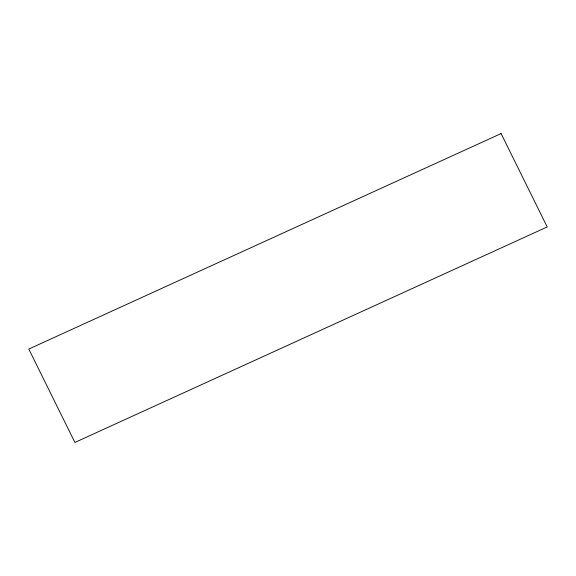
<?xml version="1.0" encoding="UTF-8"?>
<svg xmlns="http://www.w3.org/2000/svg" width="576" height="576" viewBox="0 0 576 576"><rect width="100%" height="100%" fill="white"/><g stroke="black" fill="none" stroke-linecap="round" stroke-linejoin="round"><path stroke-width="0.86" d="M501.098 133.56L28.8 349.056L74.902 442.44L547.2 226.944L501.098 133.56"/></g></svg>
